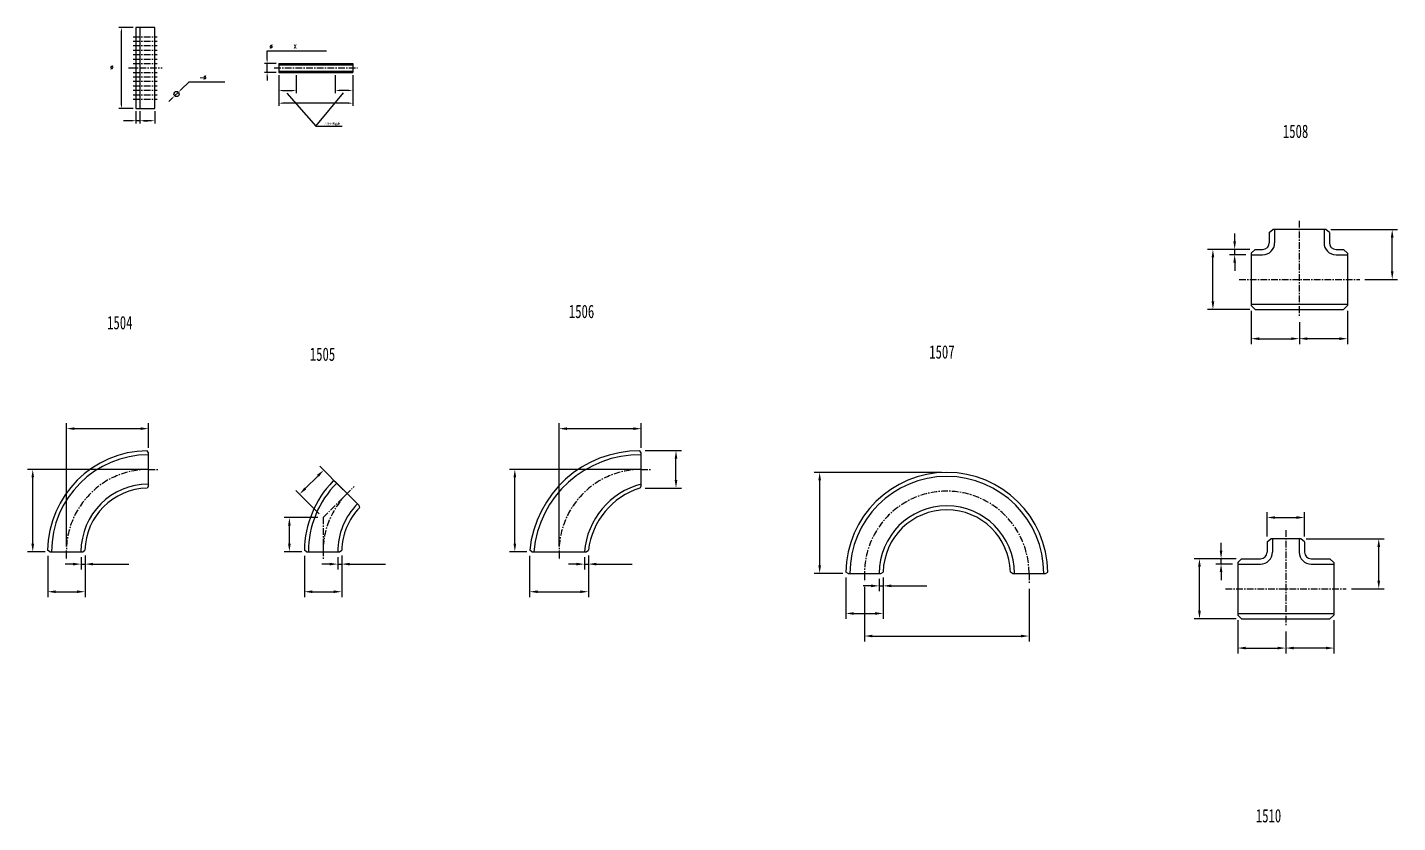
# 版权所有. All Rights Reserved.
# Model space of a CAD drawing. Extents: x 103 to 2142, y -291 to 315.
# Drawn here: x 103 to 1130, y -281 to 315 of the extents above; entities that cross this region are included whole.
import ezdxf

# ---------------------------------------------------------------- set-up
doc = ezdxf.new("R2010")
doc.units = 0
doc.header["$LTSCALE"] = 2
doc.header["$MEASUREMENT"] = 0
doc.linetypes.add('CENTERX2', pattern=[4, 2.5, -0.5, 0.5, -0.5])
doc.layers.get('0').update_dxf_attribs({"linetype": 'CONTINUOUS'})
doc.layers.get('DEFPOINTS').update_dxf_attribs({"linetype": 'CONTINUOUS'})
doc.styles.add('HUALUCT', font='')
doc.styles.add('HUALUFST', font='', dxfattribs={"width": 0.7})
doc.styles.add('HUALUROMANS', font='romans.shx', dxfattribs={"width": 0.7})
doc.styles.get('HUALUCT').set_extended_font_data('SimSun')
doc.styles.get('HUALUFST').set_extended_font_data('仿宋_GB2312')
doc.dimstyles.new('eqcad', dxfattribs={"dimtxt": 3, "dimasz": 3, "dimexe": 2, "dimexo": 2, "dimgap": 1, "dimtad": 1, "dimdsep": 46, "dimtxsty": 'HUALUROMANS', "dimcen": 3, "dimazin": 2, "dimtfac": 1, "dimtmove": 0, "dimatfit": 3, "dimfxl": 1, "dimtolj": 1, "dimtzin": 0, "dimarcsym": 0})

# ---------------------------------------------------------------- blocks, each defined once
blk = doc.blocks.new('*D4')
at = {"color": 0, "linetype": 'Continuous', "lineweight": -2}
for p, q in [((118.5, -81.3), (118.5, -112.3)), ((146.5, -81.2), (146.5, -112.3)), ((124.5, -108.3), (140.5, -108.3))]:
    blk.add_line(p, q, dxfattribs=at)
at = {"color": 0, "linetype": 'Continuous'}
for points in [[(124.5, -107.3), (124.5, -109.3), (118.5, -108.3)], [(140.5, -107.3), (140.5, -109.3), (146.5, -108.3)]]:
    blk.add_solid(points, dxfattribs=at)
at = {"layer": 'DEFPOINTS', "color": 0, "linetype": 'Continuous'}
for p in [(118.5, -77.3), (146.5, -77.2), (146.5, -108.3)]:
    blk.add_point(p, dxfattribs=at)
blk = doc.blocks.new('*D5')
at = {"color": 0, "linetype": 'Continuous', "lineweight": -2}
for p, q in [((190.1, -16.6), (103.3, -16.6)), ((107.3, -72.3), (107.3, -22.6)), ((116.5, -78.3), (103.3, -78.3))]:
    blk.add_line(p, q, dxfattribs=at)
at = {"color": 0, "linetype": 'Continuous'}
for points in [[(106.3, -22.6), (108.3, -22.6), (107.3, -16.6)], [(106.3, -72.3), (108.3, -72.3), (107.3, -78.3)]]:
    blk.add_solid(points, dxfattribs=at)
at = {"layer": 'DEFPOINTS', "color": 0, "linetype": 'Continuous'}
for p in [(107.3, -16.6), (194.1, -16.6), (120.5, -78.3)]:
    blk.add_point(p, dxfattribs=at)
blk = doc.blocks.new('*D6')
at = {"color": 0, "linetype": 'Continuous', "lineweight": -2}
for p, q in [((132.5, -74.3), (132.5, 17.9)), ((138.5, 13.9), (188.1, 13.9)), ((194.1, -0.6), (194.1, 17.9))]:
    blk.add_line(p, q, dxfattribs=at)
at = {"color": 0, "linetype": 'Continuous'}
for points in [[(138.5, 14.9), (138.5, 12.9), (132.5, 13.9)], [(188.1, 14.9), (188.1, 12.9), (194.1, 13.9)]]:
    blk.add_solid(points, dxfattribs=at)
at = {"layer": 'DEFPOINTS', "color": 0, "linetype": 'Continuous'}
for p in [(194.1, 13.9), (194.1, -4.6), (132.5, -78.3)]:
    blk.add_point(p, dxfattribs=at)
blk = doc.blocks.new('*D7')
at = {"color": 0, "linetype": 'Continuous', "lineweight": -2}
for p, q in [((146.5, -81.2), (146.5, -91.6)), ((137.5, -87.6), (131.5, -87.6)), ((143.5, -82.3), (143.5, -91.6)), ((143.5, -87.6), (146.5, -87.6)), ((152.5, -87.6), (179.3, -87.6))]:
    blk.add_line(p, q, dxfattribs=at)
at = {"color": 0, "linetype": 'Continuous'}
for points in [[(137.5, -86.6), (137.5, -88.6), (143.5, -87.6)], [(152.5, -86.6), (152.5, -88.6), (146.5, -87.6)]]:
    blk.add_solid(points, dxfattribs=at)
at = {"layer": 'DEFPOINTS', "color": 0, "linetype": 'Continuous'}
for p in [(143.5, -78.3), (146.5, -77.2), (146.5, -87.6)]:
    blk.add_point(p, dxfattribs=at)
at = {"color": 0, "linetype": 'Continuous', "insert": (168.9, -82.6), "char_height": 6, "attachment_point": 5, "style": 'HUALUROMANS'}
blk.add_mtext('\\A1;    ', dxfattribs=at)
blk = doc.blocks.new('*D8')
at = {"color": 0, "linetype": 'Continuous', "lineweight": -2}
for p, q in [((310.9, -81.3), (310.9, -112.3)), ((338.9, -81.2), (338.9, -112.3)), ((316.9, -108.3), (332.9, -108.3))]:
    blk.add_line(p, q, dxfattribs=at)
at = {"color": 0, "linetype": 'Continuous'}
for points in [[(316.9, -107.3), (316.9, -109.3), (310.9, -108.3)], [(332.9, -107.3), (332.9, -109.3), (338.9, -108.3)]]:
    blk.add_solid(points, dxfattribs=at)
at = {"layer": 'DEFPOINTS', "color": 0, "linetype": 'Continuous'}
for p in [(310.9, -77.3), (338.9, -77.2), (338.9, -108.3)]:
    blk.add_point(p, dxfattribs=at)
blk = doc.blocks.new('*D9')
at = {"color": 0, "linetype": 'Continuous', "lineweight": -2}
for p, q in [((320.9, -52.8), (295.7, -52.8)), ((299.7, -72.3), (299.7, -58.8)), ((308.9, -78.3), (295.7, -78.3))]:
    blk.add_line(p, q, dxfattribs=at)
at = {"color": 0, "linetype": 'Continuous'}
for points in [[(298.7, -58.8), (300.7, -58.8), (299.7, -52.8)], [(298.7, -72.3), (300.7, -72.3), (299.7, -78.3)]]:
    blk.add_solid(points, dxfattribs=at)
at = {"layer": 'DEFPOINTS', "color": 0, "linetype": 'Continuous'}
for p in [(299.7, -52.8), (324.9, -52.8), (312.9, -78.3)]:
    blk.add_point(p, dxfattribs=at)
blk = doc.blocks.new('*D11')
at = {"color": 0, "linetype": 'Continuous', "lineweight": -2}
for p, q in [((338.9, -81.2), (338.9, -91.6)), ((329.9, -87.6), (323.9, -87.6)), ((335.9, -82.3), (335.9, -91.6)), ((335.9, -87.6), (338.9, -87.6)), ((344.9, -87.6), (371.7, -87.6))]:
    blk.add_line(p, q, dxfattribs=at)
at = {"color": 0, "linetype": 'Continuous'}
for points in [[(329.9, -86.6), (329.9, -88.6), (335.9, -87.6)], [(344.9, -86.6), (344.9, -88.6), (338.9, -87.6)]]:
    blk.add_solid(points, dxfattribs=at)
at = {"layer": 'DEFPOINTS', "color": 0, "linetype": 'Continuous'}
for p in [(335.9, -78.3), (338.9, -77.2), (338.9, -87.6)]:
    blk.add_point(p, dxfattribs=at)
at = {"color": 0, "linetype": 'Continuous', "insert": (361.3, -82.6), "char_height": 6, "attachment_point": 5, "style": 'HUALUROMANS'}
blk.add_mtext('\\A1;    ', dxfattribs=at)
blk = doc.blocks.new('*D12')
at = {"color": 0, "linetype": 'Continuous', "lineweight": -2}
for p, q in [((340.1, -31.9), (322.6, -14.3)), ((311.6, -30.9), (321.2, -21.4)), ((322.1, -49.9), (304.5, -32.4))]:
    blk.add_line(p, q, dxfattribs=at)
at = {"color": 0, "linetype": 'Continuous'}
for points in [[(320.4, -20.7), (321.9, -22.1), (325.4, -17.1)], [(310.9, -30.2), (312.3, -31.6), (307.3, -35.2)]]:
    blk.add_solid(points, dxfattribs=at)
at = {"layer": 'DEFPOINTS', "color": 0, "linetype": 'Continuous'}
for p in [(325.4, -17.1), (343, -34.7), (324.9, -52.8)]:
    blk.add_point(p, dxfattribs=at)
blk = doc.blocks.new('*D13')
at = {"color": 0, "linetype": 'Continuous', "lineweight": -2}
for p, q in [((479.8, -81.3), (479.8, -112.3)), ((523.8, -81.2), (523.8, -112.3)), ((485.8, -108.3), (517.8, -108.3))]:
    blk.add_line(p, q, dxfattribs=at)
at = {"color": 0, "linetype": 'Continuous'}
for points in [[(485.8, -107.3), (485.8, -109.3), (479.8, -108.3)], [(517.8, -107.3), (517.8, -109.3), (523.8, -108.3)]]:
    blk.add_solid(points, dxfattribs=at)
at = {"layer": 'DEFPOINTS', "color": 0, "linetype": 'Continuous'}
for p in [(479.8, -77.3), (523.8, -77.2), (523.8, -108.3)]:
    blk.add_point(p, dxfattribs=at)
blk = doc.blocks.new('*D14')
at = {"color": 0, "linetype": 'Continuous', "lineweight": -2}
for p, q in [((559.5, -16.6), (464.7, -16.6)), ((468.7, -72.3), (468.7, -22.6)), ((477.8, -78.3), (464.7, -78.3))]:
    blk.add_line(p, q, dxfattribs=at)
at = {"color": 0, "linetype": 'Continuous'}
for points in [[(467.7, -22.6), (469.7, -22.6), (468.7, -16.6)], [(467.7, -72.3), (469.7, -72.3), (468.7, -78.3)]]:
    blk.add_solid(points, dxfattribs=at)
at = {"layer": 'DEFPOINTS', "color": 0, "linetype": 'Continuous'}
for p in [(468.7, -16.6), (563.5, -16.6), (481.8, -78.3)]:
    blk.add_point(p, dxfattribs=at)
blk = doc.blocks.new('*D15')
at = {"color": 0, "linetype": 'Continuous', "lineweight": -2}
for p, q in [((501.8, -74.3), (501.8, 17.9)), ((507.8, 13.9), (557.5, 13.9)), ((563.5, -0.6), (563.5, 17.9))]:
    blk.add_line(p, q, dxfattribs=at)
at = {"color": 0, "linetype": 'Continuous'}
for points in [[(507.8, 14.9), (507.8, 12.9), (501.8, 13.9)], [(557.5, 14.9), (557.5, 12.9), (563.5, 13.9)]]:
    blk.add_solid(points, dxfattribs=at)
at = {"layer": 'DEFPOINTS', "color": 0, "linetype": 'Continuous'}
for p in [(563.5, 13.9), (563.5, -4.6), (501.8, -78.3)]:
    blk.add_point(p, dxfattribs=at)
blk = doc.blocks.new('*D16')
at = {"color": 0, "linetype": 'Continuous', "lineweight": -2}
for p, q in [((523.8, -81.2), (523.8, -91.6)), ((514.8, -87.6), (508.8, -87.6)), ((520.8, -82.3), (520.8, -91.6)), ((520.8, -87.6), (523.8, -87.6)), ((529.8, -87.6), (556.6, -87.6))]:
    blk.add_line(p, q, dxfattribs=at)
at = {"color": 0, "linetype": 'Continuous'}
for points in [[(514.8, -86.6), (514.8, -88.6), (520.8, -87.6)], [(529.8, -86.6), (529.8, -88.6), (523.8, -87.6)]]:
    blk.add_solid(points, dxfattribs=at)
at = {"layer": 'DEFPOINTS', "color": 0, "linetype": 'Continuous'}
for p in [(520.8, -78.3), (523.8, -77.2), (523.8, -87.6)]:
    blk.add_point(p, dxfattribs=at)
at = {"color": 0, "linetype": 'Continuous', "insert": (546.2, -82.6), "char_height": 6, "attachment_point": 5, "style": 'HUALUROMANS'}
blk.add_mtext('\\A1;    ', dxfattribs=at)
blk = doc.blocks.new('*D17')
at = {"color": 0, "linetype": 'Continuous', "lineweight": -2}
for p, q in [((566.4, -2.6), (593.5, -2.6)), ((589.5, -24.6), (589.5, -8.6)), ((566.4, -30.6), (593.5, -30.6))]:
    blk.add_line(p, q, dxfattribs=at)
at = {"color": 0, "linetype": 'Continuous'}
for points in [[(588.5, -8.6), (590.5, -8.6), (589.5, -2.6)], [(588.5, -24.6), (590.5, -24.6), (589.5, -30.6)]]:
    blk.add_solid(points, dxfattribs=at)
at = {"layer": 'DEFPOINTS', "color": 0, "linetype": 'Continuous'}
for p in [(562.4, -2.6), (589.5, -2.6), (562.4, -30.6)]:
    blk.add_point(p, dxfattribs=at)
blk = doc.blocks.new('*D18')
at = {"color": 0, "linetype": 'Continuous', "lineweight": -2}
for p, q in [((716.8, -97.6), (716.8, -128.6)), ((744.8, -97.6), (744.8, -128.6)), ((722.8, -124.6), (738.8, -124.6))]:
    blk.add_line(p, q, dxfattribs=at)
at = {"color": 0, "linetype": 'Continuous'}
for points in [[(722.8, -123.6), (722.8, -125.6), (716.8, -124.6)], [(738.8, -123.6), (738.8, -125.6), (744.8, -124.6)]]:
    blk.add_solid(points, dxfattribs=at)
at = {"layer": 'DEFPOINTS', "color": 0, "linetype": 'Continuous'}
for p in [(716.8, -93.6), (744.8, -93.6), (744.8, -124.6)]:
    blk.add_point(p, dxfattribs=at)
blk = doc.blocks.new('*D21')
at = {"color": 0, "linetype": 'Continuous', "lineweight": -2}
for p, q in [((741.8, -98.6), (741.8, -107.9)), ((744.8, -97.6), (744.8, -107.9)), ((735.8, -103.9), (729.8, -103.9)), ((741.8, -103.9), (744.8, -103.9)), ((750.8, -103.9), (777.6, -103.9))]:
    blk.add_line(p, q, dxfattribs=at)
at = {"color": 0, "linetype": 'Continuous'}
for points in [[(735.8, -102.9), (735.8, -104.9), (741.8, -103.9)], [(750.8, -102.9), (750.8, -104.9), (744.8, -103.9)]]:
    blk.add_solid(points, dxfattribs=at)
at = {"layer": 'DEFPOINTS', "color": 0, "linetype": 'Continuous'}
for p in [(741.8, -94.6), (744.8, -93.6), (744.8, -103.9)]:
    blk.add_point(p, dxfattribs=at)
at = {"color": 0, "linetype": 'Continuous', "insert": (767.2, -98.9), "char_height": 6, "attachment_point": 5, "style": 'HUALUROMANS'}
blk.add_mtext('\\A1;    ', dxfattribs=at)
blk = doc.blocks.new('*D22')
at = {"color": 0, "linetype": 'Continuous', "lineweight": -2}
for p, q in [((788.5, -18.9), (693.2, -18.9)), ((697.2, -88.6), (697.2, -24.9)), ((714.5, -94.6), (693.2, -94.6))]:
    blk.add_line(p, q, dxfattribs=at)
at = {"color": 0, "linetype": 'Continuous'}
for points in [[(696.2, -24.9), (698.2, -24.9), (697.2, -18.9)], [(696.2, -88.6), (698.2, -88.6), (697.2, -94.6)]]:
    blk.add_solid(points, dxfattribs=at)
at = {"layer": 'DEFPOINTS', "color": 0, "linetype": 'Continuous'}
for p in [(697.2, -18.9), (792.5, -18.9), (718.5, -94.6)]:
    blk.add_point(p, dxfattribs=at)
blk = doc.blocks.new('*D23')
at = {"color": 0, "linetype": 'Continuous', "lineweight": -2}
for p, q in [((730.8, -104.7), (730.8, -145.5)), ((854.2, -106.1), (854.2, -145.5)), ((736.8, -141.5), (848.2, -141.5))]:
    blk.add_line(p, q, dxfattribs=at)
at = {"color": 0, "linetype": 'Continuous'}
for points in [[(736.8, -140.5), (736.8, -142.5), (730.8, -141.5)], [(848.2, -140.5), (848.2, -142.5), (854.2, -141.5)]]:
    blk.add_solid(points, dxfattribs=at)
at = {"layer": 'DEFPOINTS', "color": 0, "linetype": 'Continuous'}
for p in [(730.8, -100.7), (854.2, -102.1), (854.2, -141.5)]:
    blk.add_point(p, dxfattribs=at)
blk = doc.blocks.new('*D29')
at = {"color": 0, "linetype": 'Continuous', "lineweight": -2}
for p, q in [((1009.5, -83.6), (977.9, -83.6)), ((981.9, -122.6), (981.9, -89.6)), ((1009.5, -128.6), (977.9, -128.6))]:
    blk.add_line(p, q, dxfattribs=at)
at = {"color": 0, "linetype": 'Continuous'}
for points in [[(980.9, -89.6), (982.9, -89.6), (981.9, -83.6)], [(980.9, -122.6), (982.9, -122.6), (981.9, -128.6)]]:
    blk.add_solid(points, dxfattribs=at)
at = {"layer": 'DEFPOINTS', "color": 0, "linetype": 'Continuous'}
for p in [(981.9, -83.6), (1013.5, -83.6), (1013.5, -128.6)]:
    blk.add_point(p, dxfattribs=at)
blk = doc.blocks.new('*D30')
at = {"color": 0, "linetype": 'Continuous', "lineweight": -2}
for p, q in [((1010.6, -129.7), (1010.6, -154.5)), ((1046.6, -138.2), (1046.6, -154.5)), ((1016.6, -150.5), (1040.6, -150.5))]:
    blk.add_line(p, q, dxfattribs=at)
at = {"color": 0, "linetype": 'Continuous'}
for points in [[(1016.6, -149.5), (1016.6, -151.5), (1010.6, -150.5)], [(1040.6, -149.5), (1040.6, -151.5), (1046.6, -150.5)]]:
    blk.add_solid(points, dxfattribs=at)
at = {"layer": 'DEFPOINTS', "color": 0, "linetype": 'Continuous'}
for p in [(1010.6, -125.7), (1046.6, -134.2), (1046.6, -150.5)]:
    blk.add_point(p, dxfattribs=at)
blk = doc.blocks.new('*D31')
at = {"color": 0, "linetype": 'Continuous', "lineweight": -2}
for p, q in [((1082.7, -129.7), (1082.7, -154.5)), ((1046.6, -138.2), (1046.6, -154.5)), ((1076.7, -150.5), (1052.6, -150.5))]:
    blk.add_line(p, q, dxfattribs=at)
at = {"color": 0, "linetype": 'Continuous'}
for points in [[(1052.6, -149.5), (1052.6, -151.5), (1046.6, -150.5)], [(1076.7, -149.5), (1076.7, -151.5), (1082.7, -150.5)]]:
    blk.add_solid(points, dxfattribs=at)
at = {"layer": 'DEFPOINTS', "color": 0, "linetype": 'Continuous'}
for p in [(1082.7, -125.7), (1046.6, -134.2), (1046.6, -150.5)]:
    blk.add_point(p, dxfattribs=at)
blk = doc.blocks.new('*D32')
at = {"color": 0, "linetype": 'Continuous', "lineweight": -2}
for p, q in [((1032.6, -66.9), (1032.6, -48.7)), ((1060.6, -66.9), (1060.6, -48.7)), ((1038.6, -52.7), (1054.6, -52.7))]:
    blk.add_line(p, q, dxfattribs=at)
at = {"color": 0, "linetype": 'Continuous'}
for points in [[(1038.6, -51.7), (1038.6, -53.7), (1032.6, -52.7)], [(1054.6, -51.7), (1054.6, -53.7), (1060.6, -52.7)]]:
    blk.add_solid(points, dxfattribs=at)
at = {"layer": 'DEFPOINTS', "color": 0, "linetype": 'Continuous'}
for p in [(1060.6, -52.7), (1032.6, -70.9), (1060.6, -70.9)]:
    blk.add_point(p, dxfattribs=at)
blk = doc.blocks.new('*D33')
at = {"color": 0, "linetype": 'Continuous', "lineweight": -2}
for p, q in [((1061.9, -68.7), (1120.3, -68.7)), ((1116.3, -100.1), (1116.3, -74.7)), ((1095.9, -106.1), (1120.3, -106.1))]:
    blk.add_line(p, q, dxfattribs=at)
at = {"color": 0, "linetype": 'Continuous'}
for points in [[(1115.3, -74.7), (1117.3, -74.7), (1116.3, -68.7)], [(1115.3, -100.1), (1117.3, -100.1), (1116.3, -106.1)]]:
    blk.add_solid(points, dxfattribs=at)
at = {"layer": 'DEFPOINTS', "color": 0, "linetype": 'Continuous'}
for p in [(1057.9, -68.7), (1116.3, -68.7), (1091.9, -106.1)]:
    blk.add_point(p, dxfattribs=at)
blk = doc.blocks.new('*D34')
at = {"color": 0, "linetype": 'Continuous', "lineweight": -2}
for p, q in [((998.1, -77.6), (998.1, -71.6)), ((1009.5, -83.6), (994.1, -83.6)), ((1006.6, -87.6), (994.1, -87.6)), ((998.1, -87.6), (998.1, -83.6)), ((998.1, -93.6), (998.1, -99.6))]:
    blk.add_line(p, q, dxfattribs=at)
at = {"color": 0, "linetype": 'Continuous'}
for points in [[(997.1, -77.6), (999.1, -77.6), (998.1, -83.6)], [(997.1, -93.6), (999.1, -93.6), (998.1, -87.6)]]:
    blk.add_solid(points, dxfattribs=at)
at = {"layer": 'DEFPOINTS', "color": 0, "linetype": 'Continuous'}
for p in [(998.1, -83.6), (1010.6, -87.6), (1013.5, -83.6)]:
    blk.add_point(p, dxfattribs=at)
blk = doc.blocks.new('*D45')
at = {"color": 0, "linetype": 'Continuous', "lineweight": -2}
for p, q in [((1019.6, 148.2), (988, 148.2)), ((992, 109.2), (992, 142.2)), ((1019.6, 103.2), (988, 103.2))]:
    blk.add_line(p, q, dxfattribs=at)
at = {"color": 0, "linetype": 'Continuous'}
for points in [[(991, 142.2), (993, 142.2), (992, 148.2)], [(991, 109.2), (993, 109.2), (992, 103.2)]]:
    blk.add_solid(points, dxfattribs=at)
at = {"layer": 'DEFPOINTS', "color": 0, "linetype": 'Continuous'}
for p in [(992, 148.2), (1023.6, 148.2), (1023.6, 103.2)]:
    blk.add_point(p, dxfattribs=at)
blk = doc.blocks.new('*D46')
at = {"color": 0, "linetype": 'Continuous', "lineweight": -2}
for p, q in [((1020.7, 102.1), (1020.7, 77.3)), ((1056.8, 93.6), (1056.8, 77.3)), ((1026.7, 81.3), (1050.8, 81.3))]:
    blk.add_line(p, q, dxfattribs=at)
at = {"color": 0, "linetype": 'Continuous'}
for points in [[(1026.7, 82.3), (1026.7, 80.3), (1020.7, 81.3)], [(1050.8, 82.3), (1050.8, 80.3), (1056.8, 81.3)]]:
    blk.add_solid(points, dxfattribs=at)
at = {"layer": 'DEFPOINTS', "color": 0, "linetype": 'Continuous'}
for p in [(1020.7, 106.1), (1056.8, 97.6), (1056.8, 81.3)]:
    blk.add_point(p, dxfattribs=at)
blk = doc.blocks.new('*D42')
at = {"color": 0, "linetype": 'Continuous', "lineweight": -2}
for p, q in [((1056.8, 93.6), (1056.8, 77.3)), ((1092.8, 102.1), (1092.8, 77.3)), ((1086.8, 81.3), (1062.8, 81.3))]:
    blk.add_line(p, q, dxfattribs=at)
at = {"color": 0, "linetype": 'Continuous'}
for points in [[(1062.8, 82.3), (1062.8, 80.3), (1056.8, 81.3)], [(1086.8, 82.3), (1086.8, 80.3), (1092.8, 81.3)]]:
    blk.add_solid(points, dxfattribs=at)
at = {"layer": 'DEFPOINTS', "color": 0, "linetype": 'Continuous'}
for p in [(1092.8, 106.1), (1056.8, 97.6), (1056.8, 81.3)]:
    blk.add_point(p, dxfattribs=at)
blk = doc.blocks.new('*D48')
at = {"color": 0, "linetype": 'Continuous', "lineweight": -2}
for p, q in [((1080.5, 163.1), (1130.4, 163.1)), ((1126.4, 131.7), (1126.4, 157.1)), ((1106, 125.7), (1130.4, 125.7))]:
    blk.add_line(p, q, dxfattribs=at)
at = {"color": 0, "linetype": 'Continuous'}
for points in [[(1125.4, 157.1), (1127.4, 157.1), (1126.4, 163.1)], [(1125.4, 131.7), (1127.4, 131.7), (1126.4, 125.7)]]:
    blk.add_solid(points, dxfattribs=at)
at = {"layer": 'DEFPOINTS', "color": 0, "linetype": 'Continuous'}
for p in [(1076.5, 163.1), (1126.4, 163.1), (1102, 125.7)]:
    blk.add_point(p, dxfattribs=at)
blk = doc.blocks.new('*D49')
at = {"color": 0, "linetype": 'Continuous', "lineweight": -2}
for p, q in [((1008.3, 154.2), (1008.3, 160.2)), ((1019.6, 148.2), (1004.3, 148.2)), ((1016.7, 144.2), (1004.3, 144.2)), ((1008.3, 144.2), (1008.3, 148.2)), ((1008.3, 138.2), (1008.3, 132.2))]:
    blk.add_line(p, q, dxfattribs=at)
at = {"color": 0, "linetype": 'Continuous'}
for points in [[(1007.3, 154.2), (1009.3, 154.2), (1008.3, 148.2)], [(1007.3, 138.2), (1009.3, 138.2), (1008.3, 144.2)]]:
    blk.add_solid(points, dxfattribs=at)
at = {"layer": 'DEFPOINTS', "color": 0, "linetype": 'Continuous'}
for p in [(1008.3, 148.2), (1020.7, 144.2), (1023.6, 148.2)]:
    blk.add_point(p, dxfattribs=at)

msp = doc.modelspace()

# ---------------------------------------------------------------- linework, layer by layer
at = {"color": 7, "linetype": 'Continuous'}
for p, q in [((182.681, 314.516), (171.765, 314.516)), ((173.765, 256.82), (173.765, 311.516)), ((282.981, 290.509), (282.981, 296.949)), ((282.981, 296.949), (327.616, 296.949)), ((289.685, 287.509), (280.981, 287.509)), ((289.685, 280.828), (280.981, 280.828)), ((282.981, 280.828), (282.981, 287.509)), ((282.981, 277.828), (282.981, 274.828)), ((291.685, 278.828), (291.685, 265.208)), ((291.685, 278.828), (291.685, 255.746)), ((304.816, 278.828), (304.816, 265.208)), ((334.029, 278.828), (334.029, 265.208)), ((347.161, 278.828), (347.161, 265.208)), ((347.161, 278.828), (347.161, 255.746)), ((224.456, 273.752), (218.619, 268.062)), ((224.456, 273.752), (251.304, 273.752)), ((294.685, 267.208), (301.816, 267.208)), ((344.161, 267.208), (337.029, 267.208)), ((211.531, 261.151), (209.383, 259.057)), ((213.679, 263.245), (216.471, 265.967)), ((344.161, 257.746), (294.685, 257.746)), ((297.89, 265.224), (319.406, 240.559)), ((319.406, 240.559), (340.216, 265.576)), ((182.681, 253.82), (171.765, 253.82)), ((184.681, 251.82), (184.681, 242.598)), ((187.681, 251.82), (187.681, 242.598)), ((187.681, 251.82), (187.681, 242.598)), ((198.725, 251.82), (198.725, 242.598)), ((181.681, 244.598), (175.281, 244.598)), ((187.681, 244.598), (184.681, 244.598)), ((195.725, 244.598), (190.681, 244.598)), ((190.681, 244.598), (193.681, 244.598)), ((319.406, 240.559), (339.25, 240.559))]:
    msp.add_line(p, q, dxfattribs=at)
at = {"color": 4, "linetype": 'Continuous'}
for p, q in [((198.725, 314.516), (184.681, 314.516)), ((184.681, 314.516), (184.681, 253.82)), ((187.681, 314.516), (187.681, 253.82)), ((198.725, 253.82), (198.725, 314.516)), ((291.685, 287.509), (291.685, 280.828)), ((291.685, 287.509), (347.161, 287.509)), ((291.685, 286.509), (347.161, 286.509)), ((291.685, 281.828), (347.161, 281.828)), ((291.685, 280.828), (347.161, 280.828)), ((347.161, 287.509), (347.161, 280.828)), ((184.681, 253.82), (198.725, 253.82)), ((1034.269, 160.93), (1037.014, 163.14)), ((1034.269, 160.93), (1034.269, 153.198)), ((1076.525, 163.14), (1037.014, 163.14)), ((1038.269, 163.14), (1038.269, 153.198)), ((1075.269, 163.14), (1075.269, 153.198)), ((1079.269, 160.93), (1076.525, 163.14)), ((1079.269, 160.93), (1079.269, 153.198)), ((1020.74, 145.337), (1023.648, 148.198)), ((1020.74, 145.337), (1020.74, 106.059)), ((1020.74, 144.198), (1029.269, 144.198)), ((1023.648, 148.198), (1029.269, 148.198)), ((1084.269, 148.198), (1089.891, 148.198)), ((1084.269, 144.198), (1092.799, 144.198)), ((1092.799, 145.337), (1089.891, 148.198)), ((1092.799, 145.337), (1092.799, 106.059)), ((1020.74, 107.198), (1092.799, 107.198)), ((1020.74, 106.059), (1023.648, 103.198)), ((1023.648, 103.198), (1089.891, 103.198)), ((1092.799, 106.059), (1089.891, 103.198)), ((194.126, -4.304), (193.075, -2.643)), ((194.126, -28.967), (194.126, -4.304)), ((563.488, -4.304), (562.437, -2.643)), ((563.488, -28.967), (563.488, -4.304)), ((194.126, -28.967), (193.063, -30.647)), ((334.257, -25.98), (332.339, -25.548)), ((351.696, -43.418), (334.257, -25.98)), ((563.488, -28.967), (562.425, -30.647)), ((351.696, -43.418), (352.133, -45.359)), ((1032.639, -70.867), (1035.383, -68.657)), ((1032.639, -70.867), (1032.639, -78.599)), ((1057.894, -68.657), (1035.383, -68.657)), ((1036.639, -68.657), (1036.639, -78.599)), ((1056.639, -68.657), (1056.639, -78.599)), ((1060.639, -70.867), (1057.894, -68.657)), ((1060.639, -70.867), (1060.639, -78.599)), ((120.122, -78.308), (118.461, -77.257)), ((120.122, -78.308), (144.785, -78.308)), ((144.785, -78.308), (146.465, -77.245)), ((312.582, -78.308), (310.92, -77.257)), ((312.582, -78.308), (337.244, -78.308)), ((337.244, -78.308), (338.925, -77.245)), ((481.484, -78.308), (479.823, -77.257)), ((481.484, -78.308), (522.147, -78.308)), ((522.147, -78.308), (523.827, -77.245)), ((1010.609, -86.46), (1013.517, -83.599)), ((1010.609, -86.46), (1010.609, -125.738)), ((1010.609, -87.599), (1027.639, -87.599)), ((1013.517, -83.599), (1027.639, -83.599)), ((1065.639, -83.599), (1079.76, -83.599)), ((1065.639, -87.599), (1082.668, -87.599)), ((1082.668, -86.46), (1079.76, -83.599)), ((1082.668, -86.46), (1082.668, -125.738)), ((718.486, -94.62), (716.824, -93.569)), ((718.486, -94.62), (743.148, -94.62)), ((743.148, -94.62), (744.829, -93.557)), ((841.831, -94.62), (840.151, -93.557)), ((841.831, -94.62), (866.494, -94.62)), ((866.494, -94.62), (868.155, -93.569)), ((1010.609, -124.599), (1082.668, -124.599)), ((1010.609, -125.738), (1013.517, -128.599)), ((1013.517, -128.599), (1079.76, -128.599)), ((1082.668, -125.738), (1079.76, -128.599))]:
    msp.add_line(p, q, dxfattribs=at)
at = {"color": 1, "linetype": 'CENTERX2'}
for p, q in [((182.509, 307.553), (200.533, 307.553)), ((182.509, 304.213), (200.533, 304.213)), ((182.509, 300.872), (200.533, 300.872)), ((182.509, 297.531), (200.533, 297.531)), ((182.509, 294.191), (200.533, 294.191)), ((182.509, 290.85), (200.533, 290.85)), ((179.199, 284.168), (204.221, 284.168)), ((182.509, 287.509), (200.533, 287.509)), ((182.509, 280.828), (200.533, 280.828)), ((182.509, 277.487), (200.533, 277.487)), ((288.246, 284.168), (350.63, 284.168)), ((182.509, 274.146), (200.533, 274.146)), ((182.509, 270.806), (200.533, 270.806)), ((182.509, 267.465), (200.533, 267.465)), ((182.509, 264.124), (200.533, 264.124)), ((182.509, 260.783), (200.533, 260.783)), ((1056.769, 169.542), (1056.769, 97.633)), ((1011.593, 125.698), (1102.048, 125.698)), ((194.126, -16.636), (201.586, -16.636)), ((563.488, -16.636), (570.948, -16.636)), ((324.913, -52.763), (348.251, -29.424)), ((324.913, -52.763), (324.913, -84.405)), ((1046.639, -62.255), (1046.639, -134.164)), ((132.454, -78.308), (132.454, -84.405)), ((501.815, -78.308), (501.815, -84.405)), ((730.817, -94.62), (730.817, -100.717)), ((854.162, -94.62), (854.162, -102.08)), ((1001.462, -106.099), (1091.917, -106.099))]:
    msp.add_line(p, q, dxfattribs=at)
at = {"color": 4, "linetype": 'Continuous'}
msp.add_circle((215.075, 264.606), 1.95, dxfattribs=at)
for centre, radius, start, end in [((1029.269, 153.198), 5, 270, 0), ((1029.269, 153.198), 9, 270, 0), ((1084.269, 153.198), 9, 180, 270), ((1084.269, 153.198), 5, 180, 270), ((194.126, -78.308), 75.673, 90.795651, 179.204349), ((194.126, -78.308), 72.673, 90, 180), ((562.408, -85.654), 83.011, 89.979695, 174.194785), ((562.368, -85.505), 79.877, 89.196194, 174.831007), ((792.49, -94.62), 75.673, 0.795651, 179.204349), ((194.126, -78.308), 50.673, 90, 180), ((194.126, -78.308), 47.673, 91.277585, 178.722415), ((386.585, -78.308), 75.673, 135.795651, 179.204349), ((386.585, -78.308), 72.673, 135, 180), ((578.195, -83.325), 57.598, 104.793374, 175.003535), ((579.51, -84.084), 56.101, 107.730266, 172.998551), ((792.49, -94.62), 72.673, 360, 180), ((386.585, -78.308), 50.673, 135, 180), ((386.585, -78.308), 47.673, 136.277585, 178.722415), ((792.49, -94.62), 50.673, 360, 180), ((792.49, -94.62), 47.673, 1.277585, 178.722415), ((1027.639, -78.599), 5, 270, 0), ((1027.639, -78.599), 9, 270, 0), ((1065.639, -78.599), 9, 180, 270), ((1065.639, -78.599), 5, 180, 270)]:
    msp.add_arc(centre, radius, start, end, dxfattribs=at)
at = {"color": 1, "linetype": 'CENTERX2'}
for centre, start in [((194.126, -78.308), 90), ((563.488, -78.308), 90), ((386.585, -78.308), 135), ((792.49, -94.62), 360)]:
    msp.add_arc(centre, 61.673, start, 180, dxfattribs=at)
at = {"color": 7, "linetype": 'Continuous'}
for points in [[(173.265, 311.516), (174.265, 311.516), (173.765, 314.516)], [(282.481, 290.509), (283.481, 290.509), (282.981, 287.509)], [(282.481, 277.828), (283.481, 277.828), (282.981, 280.828)], [(218.27, 268.42), (218.968, 267.704), (216.471, 265.967)], [(294.685, 267.708), (294.685, 266.708), (291.685, 267.208)], [(301.816, 267.708), (301.816, 266.708), (304.816, 267.208)], [(337.029, 267.708), (337.029, 266.708), (334.029, 267.208)], [(344.161, 267.708), (344.161, 266.708), (347.161, 267.208)], [(173.265, 256.82), (174.265, 256.82), (173.765, 253.82)], [(211.182, 261.509), (211.88, 260.793), (213.679, 263.245)], [(294.685, 258.246), (294.685, 257.246), (291.685, 257.746)], [(344.161, 258.246), (344.161, 257.246), (347.161, 257.746)], [(181.681, 245.098), (181.681, 244.098), (184.681, 244.598)], [(190.681, 245.098), (190.681, 244.098), (187.681, 244.598)], [(190.681, 245.098), (190.681, 244.098), (187.681, 244.598)], [(195.725, 245.098), (195.725, 244.098), (198.725, 244.598)]]:
    msp.add_solid(points, dxfattribs=at)

# ---------------------------------------------------------------- texts
for s, height, style, width, p in [('不计外表面积', 1.75, 'HUALUCT', 0.8, (325.929, 241.333)), ('1508', 10, 'HUALUFST', 0.7, (1044.418, 231.703)), ('1506', 10, 'HUALUFST', 0.7, (509.167, 96.756)), ('1504', 10, 'HUALUFST', 0.7, (163.027, 88.322)), ('1505', 10, 'HUALUFST', 0.7, (314.991, 64.707)), ('1507', 10, 'HUALUFST', 0.7, (779.325, 66.393)), ('1510', 10, 'HUALUFST', 0.7, (1024.156, -281.095))]:
    msp.add_text(s, height=height, dxfattribs=dict(at, style=style, width=width)).set_placement(p)
at = {"color": 7, "linetype": 'Continuous', "char_height": 3, "attachment_point": 5, "style": 'HUALUROMANS'}
for s, insert in [('\\A1;%%C         X', (295.022, 300.166)), ('\\A1;%%C', (166.566, 284.567)), ('\\A1;-%%C', (234.814, 276.97))]:
    msp.add_mtext(s, dxfattribs=dict(at, insert=insert))

# ---------------------------------------------------------------- dimensions: what is measured, and where the dimension line sits
at = {"color": 7, "linetype": 'Continuous'}
for base, p1, p2, angle, picture, middle in [((1008.258, 148.198), (1020.74, 144.198), (1023.648, 148.198), 90, '*D49', (1008.258, 146.198)), ((1126.435, 163.14), (1102.048, 125.698), (1076.525, 163.14), 90, '*D48', (1126.435, 144.419)), ((991.992, 148.198), (1023.648, 103.198), (1023.648, 148.198), 90, '*D45', (991.992, 125.698)), ((1056.769, 81.308), (1092.799, 106.059), (1056.769, 97.633), 180, '*D42', (1074.784, 81.308)), ((589.476, -2.643), (562.425, -30.647), (562.437, -2.643), 90, '*D17', (589.476, -16.645)), ((107.29, -16.636), (120.454, -78.308), (194.126, -16.636), 90, '*D5', (107.29, -47.472)), ((468.652, -16.636), (481.815, -78.308), (563.488, -16.636), 90, '*D14', (468.652, -47.472)), ((697.176, -18.947), (718.486, -94.62), (792.49, -18.947), 90, '*D22', (697.176, -56.784)), ((299.749, -52.763), (312.913, -78.308), (324.913, -52.763), 90, '*D9', (299.749, -65.535)), ((998.127, -83.599), (1010.609, -87.599), (1013.517, -83.599), 90, '*D34', (998.127, -85.599)), ((1116.304, -68.657), (1091.917, -106.099), (1057.894, -68.657), 90, '*D33', (1116.304, -87.378)), ((981.861, -83.599), (1013.517, -128.599), (1013.517, -83.599), 90, '*D29', (981.861, -106.099)), ((1046.639, -150.489), (1082.668, -125.738), (1046.639, -134.164), 180, '*D31', (1064.653, -150.489))]:
    dim = msp.add_linear_dim(base=base, p1=p1, p2=p2, angle=angle, text=' ', dimstyle='eqcad', override={"dimscale": 2}, dxfattribs=at)
    dim.commit()
    dim.dimension.update_dxf_attribs({"geometry": picture, "text_midpoint": middle})
for base, p1, p2, text, picture, middle in [((1056.769, 81.308), (1020.74, 106.059), (1056.769, 97.633), ' ', '*D46', (1038.755, 81.308)), ((194.126, 13.859), (132.454, -78.308), (194.126, -4.636), ' ', '*D6', (163.29, 13.859)), ((563.488, 13.859), (501.815, -78.308), (563.488, -4.636), ' ', '*D15', (532.652, 13.859)), ((1060.639, -52.694), (1032.639, -70.867), (1060.639, -70.867), ' ', '*D32', (1046.639, -52.694)), ((146.465, -108.336), (118.461, -77.257), (146.465, -77.245), ' ', '*D4', (132.463, -108.336)), ((146.465, -87.562), (143.454, -78.308), (146.465, -77.245), '    ', '*D7', (168.865, -82.562)), ((338.925, -108.336), (310.92, -77.257), (338.925, -77.245), ' ', '*D8', (324.922, -108.336)), ((338.925, -87.562), (335.913, -78.308), (338.925, -77.245), '    ', '*D11', (361.325, -82.562)), ((523.827, -108.336), (479.823, -77.257), (523.827, -77.245), ' ', '*D13', (501.825, -108.336)), ((523.827, -87.562), (520.815, -78.308), (523.827, -77.245), '    ', '*D16', (546.227, -82.562)), ((744.829, -124.647), (716.824, -93.569), (744.829, -93.557), ' ', '*D18', (730.826, -124.647)), ((744.829, -103.874), (741.817, -94.62), (744.829, -93.557), '    ', '*D21', (767.229, -98.874)), ((854.162, -141.471), (730.817, -100.717), (854.162, -102.08), ' ', '*D23', (792.49, -141.471)), ((1046.639, -150.489), (1010.609, -125.738), (1046.639, -134.164), ' ', '*D30', (1028.624, -150.489))]:
    dim = msp.add_linear_dim(base=base, p1=p1, p2=p2, text=text, dimstyle='eqcad', override={"dimscale": 2}, dxfattribs=at)
    dim.commit()
    dim.dimension.update_dxf_attribs({"geometry": picture, "text_midpoint": middle})
dim = msp.add_aligned_dim(p1=(324.913, -52.763), p2=(342.976, -34.699), distance=24.865, text=' ', dimstyle='eqcad', override={"dimscale": 2}, dxfattribs=at)
dim.commit()
dim.dimension.update_dxf_attribs({"geometry": '*D12', "text_midpoint": (316.362, -26.149)})

doc.saveas('drawing.dxf')
